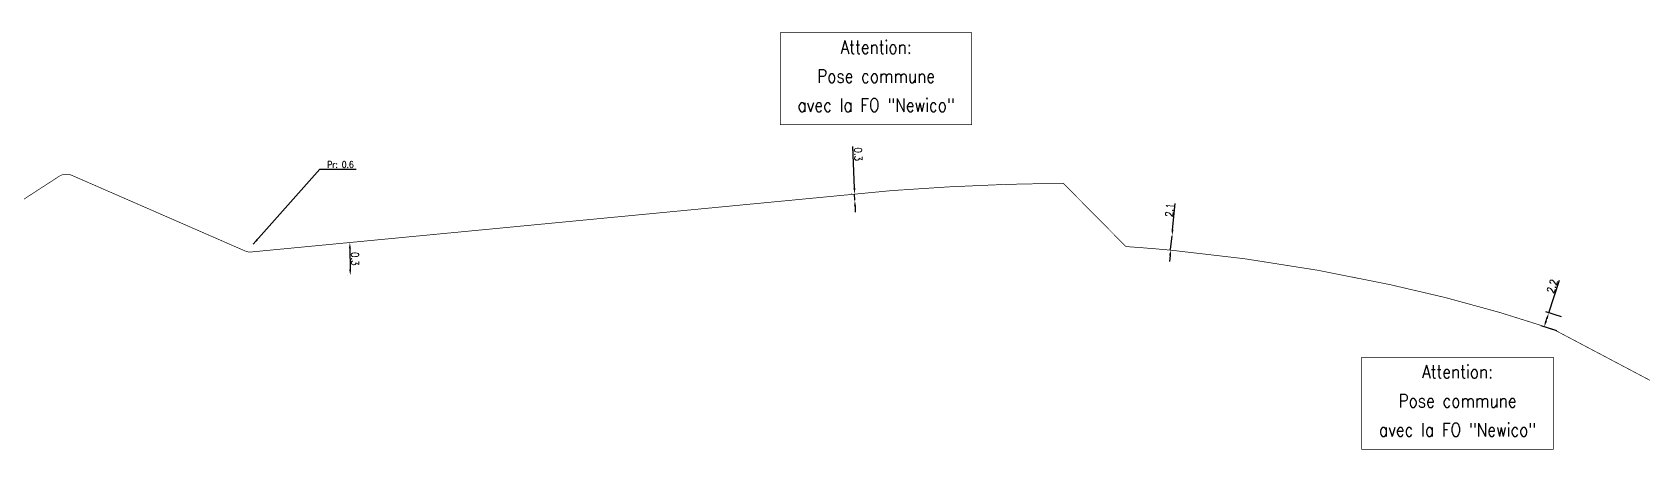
# Model space of a CAD drawing. Extents: x 185000 to 186000, y 128260 to 128974.
# Drawn here: x 185258.5 to 185501.8, y 128911.2 to 128974.1 of the extents above; entities that cross this region are included whole.
import ezdxf
from ezdxf.enums import TextEntityAlignment as Align

# ---------------------------------------------------------------- set-up
doc = ezdxf.new("R2010")
doc.units = 0
doc.header["$PDMODE"] = 34
doc.linetypes.add('O_GAINE', pattern=[2000, 1000, 1000])
doc.layers.get('DEFPOINTS').update_dxf_attribs({"linetype": 'CONTINUOUS'})
doc.layers.add('O_100', color=6, linetype='O_GAINE')
doc.layers.add('O_930', color=7, linetype='CONTINUOUS')
doc.styles.get("Standard").update_dxf_attribs({"font": 'romans.shx', "width": 0.85})
doc.dimstyles.get("Standard").update_dxf_attribs({"dimtxt": 1.5, "dimasz": 1.2, "dimexe": 0.625, "dimexo": 0.625, "dimgap": 0.25, "dimtad": 1, "dimdec": 1, "dimzin": 0, "dimdsep": 46, "dimtxsty": 'Standard', "dimcen": -0.5, "dimadec": 0, "dimazin": 0, "dimtfac": 1, "dimtdec": 1, "dimtmove": 0, "dimatfit": 3, "dimfxl": 0, "dimtolj": 1, "dimtzin": 0, "dimarcsym": 0})

# ---------------------------------------------------------------- blocks, each defined once
blk = doc.blocks.new('*D6')
at = {"layer": 'DEFPOINTS', "color": 0, "linetype": 'Continuous', "transparency": 16777216}
for p in [(185306.32, 128942.42), (185306.39, 128937.48), (185306.39, 128937.48)]:
    blk.add_point(p, dxfattribs=at)
at = {"layer": 'O_100', "color": 0, "linetype": 'Continuous', "lineweight": -2, "transparency": 16777216}
for p, q in [((185305.85, 128942.41), (185305.85, 128942.41)), ((185306.33, 128941.52), (185306.37, 128938.38)), ((185305.92, 128937.47), (185305.92, 128937.47))]:
    blk.add_line(p, q, dxfattribs=at)
at = {"layer": 'O_100', "color": 0, "linetype": 'Continuous', "transparency": 16777216}
for points in [[(185306.48, 128941.52), (185306.18, 128941.52), (185306.32, 128942.42)], [(185306.52, 128938.38), (185306.22, 128938.37), (185306.39, 128937.48)]]:
    blk.add_solid(points, dxfattribs=at)
at = {"layer": 'O_100', "color": 0, "linetype": 'Continuous', "transparency": 16777216, "insert": (185307.1, 128939.96), "char_height": 1.125, "attachment_point": 5, "rotation": 270.7982}
blk.add_mtext('\\A1;0.3', dxfattribs=at)
blk = doc.blocks.new('*D7')
at = {"layer": 'DEFPOINTS', "color": 0, "linetype": 'Continuous', "transparency": 16777216}
for p in [(185382.4, 128949.71), (185382.4, 128948.8), (185382.43, 128948.8)]:
    blk.add_point(p, dxfattribs=at)
at = {"layer": 'O_100', "color": 0, "linetype": 'Continuous', "lineweight": -2, "transparency": 16777216}
for p, q in [((185382.34, 128950.61), (185382.12, 128956.88)), ((185381.93, 128949.7), (185381.9, 128949.7)), ((185382.4, 128948.8), (185382.37, 128949.71)), ((185381.96, 128948.78), (185381.93, 128948.78)), ((185382.43, 128947.9), (185382.46, 128947))]:
    blk.add_line(p, q, dxfattribs=at)
at = {"layer": 'O_100', "color": 0, "linetype": 'Continuous', "transparency": 16777216}
for points in [[(185382.49, 128950.62), (185382.19, 128950.61), (185382.37, 128949.71)], [(185382.58, 128947.9), (185382.28, 128947.89), (185382.4, 128948.8)]]:
    blk.add_solid(points, dxfattribs=at)
at = {"layer": 'O_100', "color": 0, "linetype": 'Continuous', "transparency": 16777216, "insert": (185382.91, 128955.72), "char_height": 1.125, "attachment_point": 5, "rotation": 271.9973}
blk.add_mtext('\\A1;0.3', dxfattribs=at)
blk = doc.blocks.new('*D8')
at = {"layer": 'DEFPOINTS', "color": 0, "linetype": 'Continuous', "transparency": 16777216}
for p in [(185430.19, 128943.45), (185430.19, 128943.45), (185429.98, 128941.36)]:
    blk.add_point(p, dxfattribs=at)
at = {"layer": 'O_100', "color": 0, "linetype": 'Continuous', "lineweight": -2, "transparency": 16777216}
for p, q in [((185430.27, 128944.35), (185430.67, 128948.29)), ((185429.98, 128941.36), (185430.19, 128943.45)), ((185429.89, 128940.47), (185429.8, 128939.57))]:
    blk.add_line(p, q, dxfattribs=at)
at = {"layer": 'O_100', "color": 0, "linetype": 'Continuous', "transparency": 16777216}
for points in [[(185430.13, 128944.36), (185430.42, 128944.33), (185430.19, 128943.45)], [(185429.74, 128940.48), (185430.04, 128940.45), (185429.98, 128941.36)]]:
    blk.add_solid(points, dxfattribs=at)
at = {"layer": 'O_100', "color": 0, "linetype": 'Continuous', "transparency": 16777216, "insert": (185429.81, 128947.31), "char_height": 1.125, "attachment_point": 5, "rotation": 84.3337}
blk.add_mtext('\\A1;2.1', dxfattribs=at)
blk = doc.blocks.new('*D9')
at = {"layer": 'DEFPOINTS', "color": 0, "linetype": 'Continuous', "transparency": 16777216}
for p in [(185486.94, 128931.82), (185489.29, 128931.05), (185488.61, 128928.96)]:
    blk.add_point(p, dxfattribs=at)
at = {"layer": 'O_100', "color": 0, "linetype": 'Continuous', "lineweight": -2, "transparency": 16777216}
for p, q in [((185486.94, 128931.82), (185488.54, 128936.74)), ((185488.85, 128931.2), (185486.49, 128931.96)), ((185486.54, 128930.58), (185486.66, 128930.96)), ((185488.17, 128929.11), (185485.81, 128929.87))]:
    blk.add_line(p, q, dxfattribs=at)
at = {"layer": 'O_100', "color": 0, "linetype": 'Continuous', "transparency": 16777216}
for points in [[(185486.39, 128930.63), (185486.68, 128930.54), (185486.26, 128929.73)], [(185486.52, 128931.01), (185486.8, 128930.92), (185486.94, 128931.82)]]:
    blk.add_solid(points, dxfattribs=at)
at = {"layer": 'O_100', "color": 0, "linetype": 'Continuous', "transparency": 16777216, "insert": (185487.46, 128935.84), "char_height": 1.125, "attachment_point": 5, "rotation": 71.9664}
blk.add_mtext('\\A1;2.2', dxfattribs=at)

msp = doc.modelspace()

# ---------------------------------------------------------------- linework, layer by layer
at = {"layer": 'O_100'}
msp.add_lwpolyline([(185000, 128922.06, 0.1, 0.1, 0), (185080.27, 128928.68, 0.1, 0.1, 0), (185169.23, 128935.68, 0.1, 0.1, 0), (185249.59, 128944.26, 0.1, 0.1, 0.11779), (185250.47, 128944.57, 0.1, 0.1, 0), (185262.53, 128952.4, 0.1, 0.1, -0.251927), (185264.42, 128952.55, 0.1, 0.1, 0), (185290.51, 128941.16, 0.1, 0.1, 0.127512), (185291.5, 128941, 0.1, 0.1, 0), (185387.93, 128950.24, 0.1, 0.1, -0.016602), (185413.79, 128951.36, 0.1, 0.1, 0), (185423.24, 128941.81, 0.1, 0.1, -0.006234), (185430.07, 128941.26, 0.1, 0.1, -0.030051), (185462.96, 128936.09, 0.1, 0.1, -0.028084), (185487.62, 128929.35, 0.1, 0.1, 0), (185502.2, 128921.65, 0.1, 0.1, 0)], format="xyseb", dxfattribs=at)
at = {"layer": 'O_930', "const_width": 0.1}
for points in [[(185371.18, 128974.04), (185400.02, 128974.04), (185400.02, 128960.17), (185371.18, 128960.17)], [(185458.78, 128925.13), (185487.62, 128925.13), (185487.62, 128911.25), (185458.78, 128911.25)]]:
    msp.add_lwpolyline(points, close=True, dxfattribs=at)

# ---------------------------------------------------------------- texts
at = {"layer": 'O_100', "insert": (185302.91, 128954.17), "char_height": 1, "attachment_point": 4}
msp.add_mtext('\\A1;Pr: 0.6', dxfattribs=at)
at = {"layer": 'O_930', "width": 0.85}
for s, p in [('Attention:', (185385.6, 128970.87)), ('Pose commune', (185385.6, 128966.5)), ('avec la FO "Newico"', (185385.6, 128962.13)), ('Attention:', (185473.2, 128921.96)), ('Pose commune', (185473.2, 128917.58)), ('avec la FO "Newico"', (185473.2, 128913.21))]:
    msp.add_text(s, height=2, dxfattribs=at).set_placement(p, align=Align.CENTER)

# ---------------------------------------------------------------- dimensions: what is measured, and where the dimension line sits
at = {"layer": 'O_100', "linetype": 'Continuous'}
for base, p1, p2, angle, picture, middle in [((185382.4, 128948.8), (185382.4, 128949.71), (185382.43, 128948.8), 271.9973, '*D7', (185382.16, 128955.69)), ((185306.39, 128937.48), (185306.32, 128942.42), (185306.39, 128937.48), 270.7982, '*D6', (185306.35, 128939.95))]:
    dim = msp.add_linear_dim(base=base, p1=p1, p2=p2, angle=angle, text='0.3', dimstyle='Standard', override={"dimscale": 0.75}, dxfattribs=at)
    dim.commit()
    dim.dimension.update_dxf_attribs({"geometry": picture, "text_midpoint": middle, "dimtype": 161})
for base, p1, p2, angle, picture, middle in [((185430.19, 128943.45), (185429.98, 128941.36), (185430.19, 128943.45), 84.3337, '*D8', (185430.56, 128947.24)), ((185486.94, 128931.82), (185488.61, 128928.96), (185489.29, 128931.05), 71.9664, '*D9', (185488.17, 128935.61))]:
    dim = msp.add_linear_dim(base=base, p1=p1, p2=p2, angle=angle, dimstyle='Standard', override={"dimscale": 0.75}, dxfattribs=at)
    dim.commit()
    dim.dimension.update_dxf_attribs({"geometry": picture, "text_midpoint": middle, "dimtype": 161})

# ---------------------------------------------------------------- leaders
at = {"layer": 'O_100', "annotation_type": 0, "has_hookline": 1, "hookline_direction": 0, "text_width": 4.37}
msp.add_leader([(185291.77, 128942.17), (185301.82, 128953.48), (185302.72, 128953.48)], dimstyle='Standard', override={"dimscale": 0.75}, dxfattribs=at)

doc.saveas('drawing.dxf')
